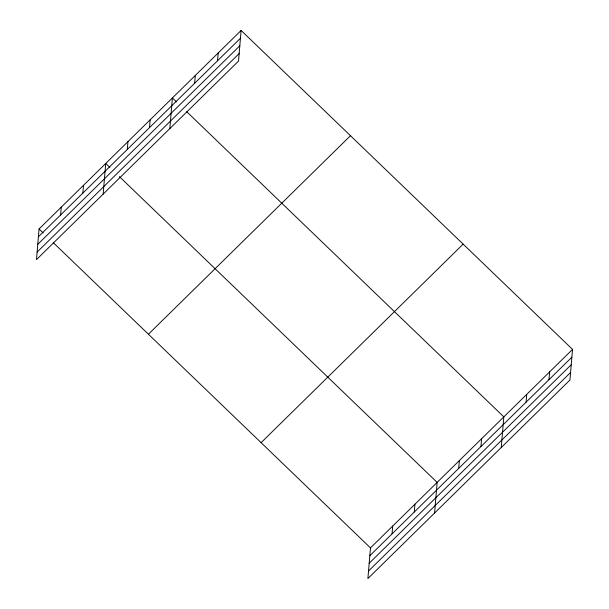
<?xml version="1.0" encoding="UTF-8"?>
<svg xmlns="http://www.w3.org/2000/svg" width="609" height="609" viewBox="0 0 609 609"><rect width="100%" height="100%" fill="white"/><g stroke="black" fill="none" stroke-linecap="round" stroke-linejoin="round"><path stroke-width="0.91" d="M241.103 30.45L39.052 228.976L36.479 259.617L238.53 61.09L241.103 30.45L572.521 349.383L569.948 380.024L367.897 578.55L370.47 547.91L572.521 349.383M60.626 214.947L61.281 207.136M82.847 193.114L83.509 185.303M103.157 194.104L105.73 163.463L109.833 167.406M127.304 149.433L127.959 141.623M149.525 127.601L150.179 119.79M169.835 128.59L172.408 97.95L176.511 101.893M194.652 83.258L195.306 75.447M217.55 60.763L218.205 52.953M392.036 533.88L392.698 526.069M414.265 512.04L414.919 504.229M434.575 513.037L437.148 482.389L119.402 176.618M458.714 468.367L459.369 460.556M480.943 446.526L481.597 438.716M501.245 447.524L503.818 416.876L186.765 111.759M526.062 402.191L526.716 394.381M548.96 379.689L549.622 371.878M38.397 236.787L240.448 38.26M37.766 244.323L239.817 45.797M37.119 252.088L239.162 53.562M148.421 334.227L350.472 135.7M261.101 442.659L463.152 244.133M369.815 555.72L571.859 357.194M369.183 563.249L571.227 364.73M368.529 571.014L570.58 372.487M39.052 228.976L43.155 232.92M53.409 242.793L370.47 547.91"/></g></svg>
